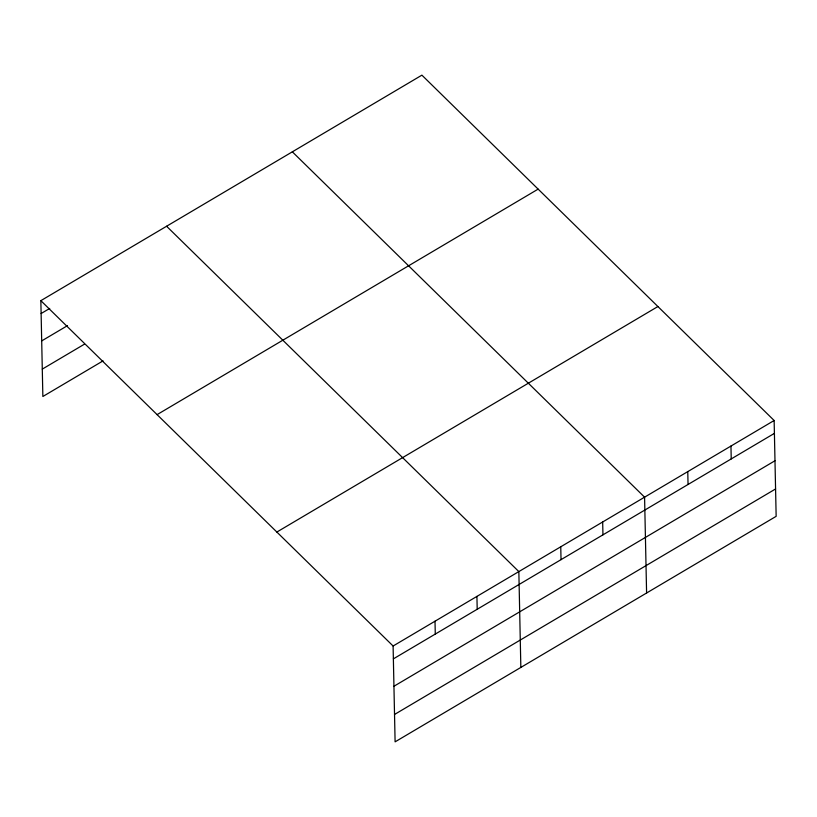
<?xml version="1.0" encoding="UTF-8"?>
<svg xmlns="http://www.w3.org/2000/svg" width="817" height="817" viewBox="0 0 817 817"><rect width="100%" height="100%" fill="white"/><g stroke="black" fill="none" stroke-linecap="round" stroke-linejoin="round"><path stroke-width="1.23" d="M40.85 300.666L421.899 75.154L774.138 420.5L776.15 516.334L395.101 741.846L393.1 646.012L40.85 300.666L42.862 396.5L103.044 360.879M41.116 313.534L49.714 308.438M41.698 340.903L67.484 325.646M42.28 369.121L84.202 344.314M157.089 414.627L538.137 189.125M276.851 532.051L657.899 306.538M393.1 646.012L774.138 420.5M393.365 658.88L774.414 433.367M393.937 686.26L774.986 460.747M394.529 714.466L775.578 488.954M292.343 151.829L644.582 497.175L646.594 593.009M166.597 226.248L518.846 571.594L520.848 667.428M730.96 446.062L731.225 458.929M687.771 471.623L688.047 484.481M602.67 521.981L602.946 534.849M560.758 546.787L561.024 559.655M476.924 596.4L477.199 609.268M435.012 621.206L435.277 634.074"/></g></svg>
